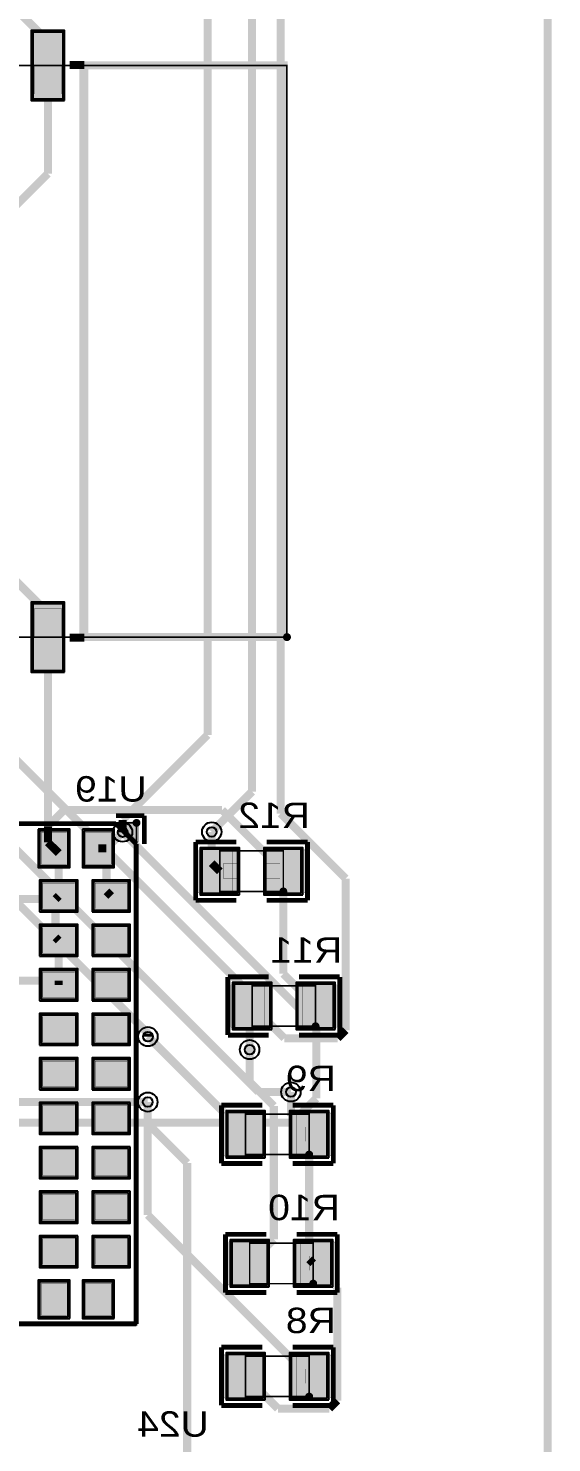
# Model space of a CAD drawing. Header units: millimetres. Extents: x -58 to -13, y -93 to 14.
# Drawn here: x -29.31 to -12.83, y -70.04 to -25.5 of the extents above; entities that cross this region are included whole.
import ezdxf
from ezdxf.enums import TextEntityAlignment as Align

# ---------------------------------------------------------------- set-up
doc = ezdxf.new("R2010")
doc.units = ezdxf.units.MM
doc.header["$MEASUREMENT"] = 0
for name, color, linetype, true_color in [('Board-Outline-Layer', 7, 'Continuous', 0xff00ff), ('Bottom-Layer', 7, 'Continuous', 0x0000ff), ('Component-Marking-Layer', 7, 'Continuous', 0x66ffcc), ('Component-Shape-Layer', 7, 'Continuous', 0x00cccc), ('Document-Layer', 7, 'Continuous', 0xffffff), ('Hole-Layer', 7, 'Continuous', 0x222222), ('Multi-Layer', 7, 'Continuous', 0xc0c0c0), ('Pin-Soldering-Layer', 7, 'Continuous', 0xcc9999), ('Top-Layer', 7, 'Continuous', 0xff0000), ('Top-Paste-Mask-Layer', 7, 'Continuous', 0x808080), ('Top-Silkscreen-Layer', 7, 'Continuous', 0xffcc00), ('Top-Solder-Mask-Layer', 7, 'Continuous', 0x800080)]:
    doc.layers.add(name, color=color, linetype=linetype, true_color=true_color)
doc.styles.get("Standard").update_dxf_attribs({"font": 'arial.ttf'})

msp = doc.modelspace()

# ---------------------------------------------------------------- hatches: boundary and pattern name
at = {"layer": 'Component-Marking-Layer'}
for points in [[(-21.222, -44.671, 1), (-21.102, -44.671, 1)], [(-21.222, -44.671, 1), (-21.102, -44.671, 1)], [(-25.958, -50.52, 1), (-25.838, -50.52, 1)], [(-25.958, -50.52, 1), (-25.838, -50.52, 1)], [(-21.336, -52.679, 1), (-21.216, -52.679, 1)], [(-21.336, -52.679, 1), (-21.216, -52.679, 1)], [(-20.32, -56.923, 1), (-20.2, -56.923, 1)], [(-20.32, -56.923, 1), (-20.2, -56.923, 1)], [(-20.523, -60.963, 1), (-20.403, -60.963, 1)], [(-20.523, -60.963, 1), (-20.403, -60.963, 1)], [(-20.396, -65.027, 1), (-20.276, -65.027, 1)], [(-20.396, -65.027, 1), (-20.276, -65.027, 1)], [(-20.523, -68.583, 1), (-20.403, -68.583, 1)], [(-20.523, -68.583, 1), (-20.403, -68.583, 1)]]:
    msp.add_hatch(color=256, dxfattribs=at).paths.add_polyline_path(points)
at = {"layer": 'Document-Layer'}
msp.add_hatch(color=256, dxfattribs=at).paths.add_polyline_path([(-25.845, -51.118), (-26.48, -50.483), (-25.845, -50.483)])
msp.add_hatch(color=256, dxfattribs=at).paths.add_polyline_path([(-25.845, -51.118), (-26.48, -50.483), (-25.845, -50.483)])
at = {"layer": 'Pin-Soldering-Layer'}
for points in [[(-29.112, -27.571), (-28.262, -27.571), (-28.262, -26.671), (-29.112, -26.671)], [(-29.112, -27.571), (-28.262, -27.571), (-28.262, -26.671), (-29.112, -26.671)], [(-28.262, -43.771), (-29.112, -43.771), (-29.112, -44.671), (-28.262, -44.671)], [(-28.262, -43.771), (-29.112, -43.771), (-29.112, -44.671), (-28.262, -44.671)], [(-28.898, -51.82), (-28.098, -51.82), (-28.098, -50.82), (-28.898, -50.82)], [(-28.898, -51.82), (-28.098, -51.82), (-28.098, -50.82), (-28.898, -50.82)], [(-27.498, -51.82), (-26.698, -51.82), (-26.698, -50.82), (-27.498, -50.82)], [(-27.498, -51.82), (-26.698, -51.82), (-26.698, -50.82), (-27.498, -50.82)], [(-23.276, -52.678), (-23.276, -51.403), (-22.876, -51.403), (-22.876, -52.678)], [(-23.276, -52.678), (-23.276, -51.403), (-22.876, -51.403), (-22.876, -52.678)], [(-21.276, -52.678), (-21.276, -51.403), (-21.676, -51.403), (-21.676, -52.678)], [(-21.276, -52.678), (-21.276, -51.403), (-21.676, -51.403), (-21.676, -52.678)], [(-28.848, -52.42), (-28.848, -53.22), (-27.848, -53.22), (-27.848, -52.42)], [(-28.848, -52.42), (-28.848, -53.22), (-27.848, -53.22), (-27.848, -52.42)], [(-27.198, -52.42), (-27.198, -53.22), (-26.198, -53.22), (-26.198, -52.42)], [(-27.198, -52.42), (-27.198, -53.22), (-26.198, -53.22), (-26.198, -52.42)], [(-28.848, -53.82), (-28.848, -54.62), (-27.848, -54.62), (-27.848, -53.82)], [(-28.848, -53.82), (-28.848, -54.62), (-27.848, -54.62), (-27.848, -53.82)], [(-27.198, -53.82), (-27.198, -54.62), (-26.198, -54.62), (-26.198, -53.82)], [(-27.198, -53.82), (-27.198, -54.62), (-26.198, -54.62), (-26.198, -53.82)], [(-28.848, -55.22), (-28.848, -56.02), (-27.848, -56.02), (-27.848, -55.22)], [(-28.848, -55.22), (-28.848, -56.02), (-27.848, -56.02), (-27.848, -55.22)], [(-27.198, -55.22), (-27.198, -56.02), (-26.198, -56.02), (-26.198, -55.22)], [(-27.198, -55.22), (-27.198, -56.02), (-26.198, -56.02), (-26.198, -55.22)], [(-22.26, -56.923), (-22.26, -55.648), (-21.86, -55.648), (-21.86, -56.923)], [(-22.26, -56.923), (-22.26, -55.648), (-21.86, -55.648), (-21.86, -56.923)], [(-20.26, -56.923), (-20.26, -55.648), (-20.66, -55.648), (-20.66, -56.923)], [(-20.26, -56.923), (-20.26, -55.648), (-20.66, -55.648), (-20.66, -56.923)], [(-28.848, -56.62), (-28.848, -57.42), (-27.848, -57.42), (-27.848, -56.62)], [(-28.848, -56.62), (-28.848, -57.42), (-27.848, -57.42), (-27.848, -56.62)], [(-27.198, -56.62), (-27.198, -57.42), (-26.198, -57.42), (-26.198, -56.62)], [(-27.198, -56.62), (-27.198, -57.42), (-26.198, -57.42), (-26.198, -56.62)], [(-28.848, -58.02), (-28.848, -58.82), (-27.848, -58.82), (-27.848, -58.02)], [(-28.848, -58.02), (-28.848, -58.82), (-27.848, -58.82), (-27.848, -58.02)], [(-27.198, -58.02), (-27.198, -58.82), (-26.198, -58.82), (-26.198, -58.02)], [(-27.198, -58.02), (-27.198, -58.82), (-26.198, -58.82), (-26.198, -58.02)], [(-27.848, -60.22), (-27.848, -59.42), (-28.848, -59.42), (-28.848, -60.22)], [(-27.848, -60.22), (-27.848, -59.42), (-28.848, -59.42), (-28.848, -60.22)], [(-26.198, -60.22), (-26.198, -59.42), (-27.198, -59.42), (-27.198, -60.22)], [(-26.198, -60.22), (-26.198, -59.42), (-27.198, -59.42), (-27.198, -60.22)], [(-22.463, -60.963), (-22.463, -59.688), (-22.063, -59.688), (-22.063, -60.963)], [(-22.463, -60.963), (-22.463, -59.688), (-22.063, -59.688), (-22.063, -60.963)], [(-20.463, -60.963), (-20.463, -59.688), (-20.863, -59.688), (-20.863, -60.963)], [(-20.463, -60.963), (-20.463, -59.688), (-20.863, -59.688), (-20.863, -60.963)], [(-27.848, -61.62), (-27.848, -60.82), (-28.848, -60.82), (-28.848, -61.62)], [(-27.848, -61.62), (-27.848, -60.82), (-28.848, -60.82), (-28.848, -61.62)], [(-26.198, -61.62), (-26.198, -60.82), (-27.198, -60.82), (-27.198, -61.62)], [(-26.198, -61.62), (-26.198, -60.82), (-27.198, -60.82), (-27.198, -61.62)], [(-27.848, -63.02), (-27.848, -62.22), (-28.848, -62.22), (-28.848, -63.02)], [(-27.848, -63.02), (-27.848, -62.22), (-28.848, -62.22), (-28.848, -63.02)], [(-26.198, -63.02), (-26.198, -62.22), (-27.198, -62.22), (-27.198, -63.02)], [(-26.198, -63.02), (-26.198, -62.22), (-27.198, -62.22), (-27.198, -63.02)], [(-27.848, -64.42), (-27.848, -63.62), (-28.848, -63.62), (-28.848, -64.42)], [(-27.848, -64.42), (-27.848, -63.62), (-28.848, -63.62), (-28.848, -64.42)], [(-26.198, -64.42), (-26.198, -63.62), (-27.198, -63.62), (-27.198, -64.42)], [(-26.198, -64.42), (-26.198, -63.62), (-27.198, -63.62), (-27.198, -64.42)], [(-22.336, -65.027), (-22.336, -63.752), (-21.936, -63.752), (-21.936, -65.027)], [(-22.336, -65.027), (-22.336, -63.752), (-21.936, -63.752), (-21.936, -65.027)], [(-20.336, -65.027), (-20.336, -63.752), (-20.736, -63.752), (-20.736, -65.027)], [(-20.336, -65.027), (-20.336, -63.752), (-20.736, -63.752), (-20.736, -65.027)], [(-28.098, -65.02), (-28.898, -65.02), (-28.898, -66.02), (-28.098, -66.02)], [(-28.098, -65.02), (-28.898, -65.02), (-28.898, -66.02), (-28.098, -66.02)], [(-26.698, -65.02), (-27.498, -65.02), (-27.498, -66.02), (-26.698, -66.02)], [(-26.698, -65.02), (-27.498, -65.02), (-27.498, -66.02), (-26.698, -66.02)], [(-22.463, -68.583), (-22.463, -67.308), (-22.063, -67.308), (-22.063, -68.583)], [(-22.463, -68.583), (-22.463, -67.308), (-22.063, -67.308), (-22.063, -68.583)], [(-20.463, -68.583), (-20.463, -67.308), (-20.863, -67.308), (-20.863, -68.583)], [(-20.463, -68.583), (-20.463, -67.308), (-20.863, -67.308), (-20.863, -68.583)]]:
    msp.add_hatch(color=256, dxfattribs=at).paths.add_polyline_path(points)
at = {"layer": 'Top-Layer'}
for points in [[(-28.212, -27.721), (-28.212, -25.621), (-29.162, -25.621), (-29.162, -27.721)], [(-28.212, -45.721), (-28.212, -43.621), (-29.162, -43.621), (-29.162, -45.721)], [(-28.948, -50.77), (-28.948, -51.87), (-28.048, -51.87), (-28.048, -50.77)], [(-27.548, -50.77), (-27.548, -51.87), (-26.648, -51.87), (-26.648, -50.77)], [(-22.71, -52.729), (-22.71, -51.352), (-23.842, -51.352), (-23.842, -52.729)], [(-20.71, -52.729), (-20.71, -51.352), (-21.842, -51.352), (-21.842, -52.729)], [(-28.898, -53.27), (-27.798, -53.27), (-27.798, -52.37), (-28.898, -52.37)], [(-27.248, -53.27), (-26.148, -53.27), (-26.148, -52.37), (-27.248, -52.37)], [(-28.898, -54.67), (-27.798, -54.67), (-27.798, -53.77), (-28.898, -53.77)], [(-27.248, -54.67), (-26.148, -54.67), (-26.148, -53.77), (-27.248, -53.77)], [(-28.898, -56.07), (-27.798, -56.07), (-27.798, -55.17), (-28.898, -55.17)], [(-27.248, -56.07), (-26.148, -56.07), (-26.148, -55.17), (-27.248, -55.17)], [(-21.694, -56.974), (-21.694, -55.597), (-22.826, -55.597), (-22.826, -56.974)], [(-19.694, -56.974), (-19.694, -55.597), (-20.826, -55.597), (-20.826, -56.974)], [(-28.898, -57.47), (-27.798, -57.47), (-27.798, -56.57), (-28.898, -56.57)], [(-27.248, -57.47), (-26.148, -57.47), (-26.148, -56.57), (-27.248, -56.57)], [(-28.898, -58.87), (-27.798, -58.87), (-27.798, -57.97), (-28.898, -57.97)], [(-27.248, -58.87), (-26.148, -58.87), (-26.148, -57.97), (-27.248, -57.97)], [(-27.798, -59.37), (-28.898, -59.37), (-28.898, -60.27), (-27.798, -60.27)], [(-26.148, -59.37), (-27.248, -59.37), (-27.248, -60.27), (-26.148, -60.27)], [(-21.897, -61.014), (-21.897, -59.637), (-23.029, -59.637), (-23.029, -61.014)], [(-19.897, -61.014), (-19.897, -59.637), (-21.029, -59.637), (-21.029, -61.014)], [(-27.798, -60.77), (-28.898, -60.77), (-28.898, -61.67), (-27.798, -61.67)], [(-26.148, -60.77), (-27.248, -60.77), (-27.248, -61.67), (-26.148, -61.67)], [(-27.798, -62.17), (-28.898, -62.17), (-28.898, -63.07), (-27.798, -63.07)], [(-26.148, -62.17), (-27.248, -62.17), (-27.248, -63.07), (-26.148, -63.07)], [(-27.798, -63.57), (-28.898, -63.57), (-28.898, -64.47), (-27.798, -64.47)], [(-26.148, -63.57), (-27.248, -63.57), (-27.248, -64.47), (-26.148, -64.47)], [(-21.77, -65.078), (-21.77, -63.701), (-22.902, -63.701), (-22.902, -65.078)], [(-19.77, -65.078), (-19.77, -63.701), (-20.902, -63.701), (-20.902, -65.078)], [(-28.048, -66.07), (-28.048, -64.97), (-28.948, -64.97), (-28.948, -66.07)], [(-26.648, -66.07), (-26.648, -64.97), (-27.548, -64.97), (-27.548, -66.07)], [(-21.897, -68.634), (-21.897, -67.257), (-23.029, -67.257), (-23.029, -68.634)], [(-19.897, -68.634), (-19.897, -67.257), (-21.029, -67.257), (-21.029, -68.634)]]:
    msp.add_hatch(color=256, dxfattribs=at).paths.add_polyline_path(points)
at = {"layer": 'Top-Paste-Mask-Layer'}
for points in [[(-28.212, -27.721), (-28.212, -25.621), (-29.162, -25.621), (-29.162, -27.721)], [(-28.212, -45.721), (-28.212, -43.621), (-29.162, -43.621), (-29.162, -45.721)], [(-28.948, -50.77), (-28.948, -51.87), (-28.048, -51.87), (-28.048, -50.77)], [(-27.548, -50.77), (-27.548, -51.87), (-26.648, -51.87), (-26.648, -50.77)], [(-22.726, -52.681), (-22.726, -52.261), (-23.171, -52.261), (-23.171, -51.811), (-22.731, -51.811), (-22.726, -51.401), (-22.776, -51.351), (-23.926, -51.351), (-23.976, -51.401), (-23.976, -52.681), (-23.926, -52.731), (-22.776, -52.731)], [(-22.726, -52.681), (-22.726, -52.261), (-23.171, -52.261), (-23.171, -51.811), (-22.731, -51.811), (-22.726, -51.401), (-22.776, -51.351), (-23.926, -51.351), (-23.976, -51.401), (-23.976, -52.681), (-23.926, -52.731), (-22.776, -52.731)], [(-20.576, -52.681), (-20.576, -51.401), (-20.626, -51.351), (-21.776, -51.351), (-21.826, -51.401), (-21.831, -51.811), (-21.381, -51.811), (-21.381, -52.261), (-21.821, -52.261), (-21.826, -52.681), (-21.776, -52.731), (-20.626, -52.731)], [(-20.576, -52.681), (-20.576, -51.401), (-20.626, -51.351), (-21.776, -51.351), (-21.826, -51.401), (-21.831, -51.811), (-21.381, -51.811), (-21.381, -52.261), (-21.821, -52.261), (-21.826, -52.681), (-21.776, -52.731), (-20.626, -52.731)], [(-28.898, -53.27), (-27.798, -53.27), (-27.798, -52.37), (-28.898, -52.37)], [(-27.248, -53.27), (-26.148, -53.27), (-26.148, -52.37), (-27.248, -52.37)], [(-28.898, -54.67), (-27.798, -54.67), (-27.798, -53.77), (-28.898, -53.77)], [(-27.248, -54.67), (-26.148, -54.67), (-26.148, -53.77), (-27.248, -53.77)], [(-28.898, -56.07), (-27.798, -56.07), (-27.798, -55.17), (-28.898, -55.17)], [(-27.248, -56.07), (-26.148, -56.07), (-26.148, -55.17), (-27.248, -55.17)], [(-21.71, -56.925), (-21.71, -56.505), (-22.155, -56.505), (-22.155, -56.055), (-21.715, -56.055), (-21.71, -55.645), (-21.76, -55.595), (-22.91, -55.595), (-22.96, -55.645), (-22.96, -56.925), (-22.91, -56.975), (-21.76, -56.975)], [(-21.71, -56.925), (-21.71, -56.505), (-22.155, -56.505), (-22.155, -56.055), (-21.715, -56.055), (-21.71, -55.645), (-21.76, -55.595), (-22.91, -55.595), (-22.96, -55.645), (-22.96, -56.925), (-22.91, -56.975), (-21.76, -56.975)], [(-19.56, -56.925), (-19.56, -55.645), (-19.61, -55.595), (-20.76, -55.595), (-20.81, -55.645), (-20.815, -56.055), (-20.365, -56.055), (-20.365, -56.505), (-20.805, -56.505), (-20.81, -56.925), (-20.76, -56.975), (-19.61, -56.975)], [(-19.56, -56.925), (-19.56, -55.645), (-19.61, -55.595), (-20.76, -55.595), (-20.81, -55.645), (-20.815, -56.055), (-20.365, -56.055), (-20.365, -56.505), (-20.805, -56.505), (-20.81, -56.925), (-20.76, -56.975), (-19.61, -56.975)], [(-28.898, -57.47), (-27.798, -57.47), (-27.798, -56.57), (-28.898, -56.57)], [(-27.248, -57.47), (-26.148, -57.47), (-26.148, -56.57), (-27.248, -56.57)], [(-28.898, -58.87), (-27.798, -58.87), (-27.798, -57.97), (-28.898, -57.97)], [(-27.248, -58.87), (-26.148, -58.87), (-26.148, -57.97), (-27.248, -57.97)], [(-27.798, -59.37), (-28.898, -59.37), (-28.898, -60.27), (-27.798, -60.27)], [(-26.148, -59.37), (-27.248, -59.37), (-27.248, -60.27), (-26.148, -60.27)], [(-21.913, -60.965), (-21.913, -60.545), (-22.358, -60.545), (-22.358, -60.095), (-21.918, -60.095), (-21.913, -59.685), (-21.963, -59.635), (-23.113, -59.635), (-23.163, -59.685), (-23.163, -60.965), (-23.113, -61.015), (-21.963, -61.015)], [(-21.913, -60.965), (-21.913, -60.545), (-22.358, -60.545), (-22.358, -60.095), (-21.918, -60.095), (-21.913, -59.685), (-21.963, -59.635), (-23.113, -59.635), (-23.163, -59.685), (-23.163, -60.965), (-23.113, -61.015), (-21.963, -61.015)], [(-19.763, -60.965), (-19.763, -59.685), (-19.813, -59.635), (-20.963, -59.635), (-21.013, -59.685), (-21.018, -60.095), (-20.568, -60.095), (-20.568, -60.545), (-21.008, -60.545), (-21.013, -60.965), (-20.963, -61.015), (-19.813, -61.015)], [(-19.763, -60.965), (-19.763, -59.685), (-19.813, -59.635), (-20.963, -59.635), (-21.013, -59.685), (-21.018, -60.095), (-20.568, -60.095), (-20.568, -60.545), (-21.008, -60.545), (-21.013, -60.965), (-20.963, -61.015), (-19.813, -61.015)], [(-27.798, -60.77), (-28.898, -60.77), (-28.898, -61.67), (-27.798, -61.67)], [(-26.148, -60.77), (-27.248, -60.77), (-27.248, -61.67), (-26.148, -61.67)], [(-27.798, -62.17), (-28.898, -62.17), (-28.898, -63.07), (-27.798, -63.07)], [(-26.148, -62.17), (-27.248, -62.17), (-27.248, -63.07), (-26.148, -63.07)], [(-27.798, -63.57), (-28.898, -63.57), (-28.898, -64.47), (-27.798, -64.47)], [(-26.148, -63.57), (-27.248, -63.57), (-27.248, -64.47), (-26.148, -64.47)], [(-21.786, -65.029), (-21.786, -64.609), (-22.231, -64.609), (-22.231, -64.159), (-21.791, -64.159), (-21.786, -63.749), (-21.836, -63.699), (-22.986, -63.699), (-23.036, -63.749), (-23.036, -65.029), (-22.986, -65.079), (-21.836, -65.079)], [(-21.786, -65.029), (-21.786, -64.609), (-22.231, -64.609), (-22.231, -64.159), (-21.791, -64.159), (-21.786, -63.749), (-21.836, -63.699), (-22.986, -63.699), (-23.036, -63.749), (-23.036, -65.029), (-22.986, -65.079), (-21.836, -65.079)], [(-19.636, -65.029), (-19.636, -63.749), (-19.686, -63.699), (-20.836, -63.699), (-20.886, -63.749), (-20.891, -64.159), (-20.441, -64.159), (-20.441, -64.609), (-20.881, -64.609), (-20.886, -65.029), (-20.836, -65.079), (-19.686, -65.079)], [(-19.636, -65.029), (-19.636, -63.749), (-19.686, -63.699), (-20.836, -63.699), (-20.886, -63.749), (-20.891, -64.159), (-20.441, -64.159), (-20.441, -64.609), (-20.881, -64.609), (-20.886, -65.029), (-20.836, -65.079), (-19.686, -65.079)], [(-28.048, -66.07), (-28.048, -64.97), (-28.948, -64.97), (-28.948, -66.07)], [(-26.648, -66.07), (-26.648, -64.97), (-27.548, -64.97), (-27.548, -66.07)], [(-21.913, -68.585), (-21.913, -68.165), (-22.358, -68.165), (-22.358, -67.715), (-21.918, -67.715), (-21.913, -67.305), (-21.963, -67.255), (-23.113, -67.255), (-23.163, -67.305), (-23.163, -68.585), (-23.113, -68.635), (-21.963, -68.635)], [(-21.913, -68.585), (-21.913, -68.165), (-22.358, -68.165), (-22.358, -67.715), (-21.918, -67.715), (-21.913, -67.305), (-21.963, -67.255), (-23.113, -67.255), (-23.163, -67.305), (-23.163, -68.585), (-23.113, -68.635), (-21.963, -68.635)], [(-19.763, -68.585), (-19.763, -67.305), (-19.813, -67.255), (-20.963, -67.255), (-21.013, -67.305), (-21.018, -67.715), (-20.568, -67.715), (-20.568, -68.165), (-21.008, -68.165), (-21.013, -68.585), (-20.963, -68.635), (-19.813, -68.635)], [(-19.763, -68.585), (-19.763, -67.305), (-19.813, -67.255), (-20.963, -67.255), (-21.013, -67.305), (-21.018, -67.715), (-20.568, -67.715), (-20.568, -68.165), (-21.008, -68.165), (-21.013, -68.585), (-20.963, -68.635), (-19.813, -68.635)]]:
    msp.add_hatch(color=256, dxfattribs=at).paths.add_polyline_path(points)
at = {"layer": 'Top-Solder-Mask-Layer'}
for points in [[(-28.162, -27.772), (-28.162, -25.57), (-29.213, -25.57), (-29.213, -27.772)], [(-28.162, -45.772), (-28.162, -43.57), (-29.213, -43.57), (-29.213, -45.772)], [(-28.999, -50.719), (-28.999, -51.921), (-27.997, -51.921), (-27.997, -50.719)], [(-27.599, -50.719), (-27.599, -51.921), (-26.597, -51.921), (-26.597, -50.719)], [(-22.659, -52.78), (-22.659, -51.302), (-23.893, -51.302), (-23.893, -52.78)], [(-20.659, -52.78), (-20.659, -51.302), (-21.893, -51.302), (-21.893, -52.78)], [(-28.949, -53.321), (-27.747, -53.321), (-27.747, -52.319), (-28.949, -52.319)], [(-27.299, -53.321), (-26.097, -53.321), (-26.097, -52.319), (-27.299, -52.319)], [(-28.949, -54.721), (-27.747, -54.721), (-27.747, -53.719), (-28.949, -53.719)], [(-27.299, -54.721), (-26.097, -54.721), (-26.097, -53.719), (-27.299, -53.719)], [(-28.949, -56.121), (-27.747, -56.121), (-27.747, -55.119), (-28.949, -55.119)], [(-27.299, -56.121), (-26.097, -56.121), (-26.097, -55.119), (-27.299, -55.119)], [(-21.643, -57.025), (-21.643, -55.546), (-22.877, -55.546), (-22.877, -57.025)], [(-19.643, -57.025), (-19.643, -55.546), (-20.877, -55.546), (-20.877, -57.025)], [(-28.949, -57.521), (-27.747, -57.521), (-27.747, -56.519), (-28.949, -56.519)], [(-27.299, -57.521), (-26.097, -57.521), (-26.097, -56.519), (-27.299, -56.519)], [(-28.949, -58.921), (-27.747, -58.921), (-27.747, -57.919), (-28.949, -57.919)], [(-27.299, -58.921), (-26.097, -58.921), (-26.097, -57.919), (-27.299, -57.919)], [(-27.747, -59.319), (-28.949, -59.319), (-28.949, -60.321), (-27.747, -60.321)], [(-26.097, -59.319), (-27.299, -59.319), (-27.299, -60.321), (-26.097, -60.321)], [(-21.846, -61.064), (-21.846, -59.586), (-23.08, -59.586), (-23.08, -61.064)], [(-19.846, -61.064), (-19.846, -59.586), (-21.08, -59.586), (-21.08, -61.064)], [(-27.747, -60.719), (-28.949, -60.719), (-28.949, -61.721), (-27.747, -61.721)], [(-26.097, -60.719), (-27.299, -60.719), (-27.299, -61.721), (-26.097, -61.721)], [(-27.747, -62.119), (-28.949, -62.119), (-28.949, -63.121), (-27.747, -63.121)], [(-26.097, -62.119), (-27.299, -62.119), (-27.299, -63.121), (-26.097, -63.121)], [(-27.747, -63.519), (-28.949, -63.519), (-28.949, -64.521), (-27.747, -64.521)], [(-26.097, -63.519), (-27.299, -63.519), (-27.299, -64.521), (-26.097, -64.521)], [(-21.719, -65.128), (-21.719, -63.65), (-22.953, -63.65), (-22.953, -65.128)], [(-19.719, -65.128), (-19.719, -63.65), (-20.953, -63.65), (-20.953, -65.128)], [(-27.997, -66.121), (-27.997, -64.919), (-28.999, -64.919), (-28.999, -66.121)], [(-26.597, -66.121), (-26.597, -64.919), (-27.599, -64.919), (-27.599, -66.121)], [(-21.846, -68.684), (-21.846, -67.206), (-23.08, -67.206), (-23.08, -68.684)], [(-19.846, -68.684), (-19.846, -67.206), (-21.08, -67.206), (-21.08, -68.684)]]:
    msp.add_hatch(color=256, dxfattribs=at).paths.add_polyline_path(points)

# ---------------------------------------------------------------- linework, layer by layer
at = {"layer": 'Board-Outline-Layer', "const_width": 0.254}
msp.add_lwpolyline([(-12.954, -92.837), (-12.954, 14.224), (-57.912, 14.224), (-57.912, -92.837)], close=True, dxfattribs=at)
at = {"layer": 'Bottom-Layer', "const_width": 0.254}
for points in [[(-22.26, 7.617), (-22.26, -49.533)], [(-23.662, -16.764), (-23.662, -47.752)], [(-42.149, -36.069), (-22.337, -55.881)], [(-43.827, -38.863), (-25.539, -57.151)], [(-23.662, -47.752), (-26.336, -50.426)], [(-22.26, -49.533), (-23.53, -50.803)], [(-30.689, -50.356), (-22.053, -58.992)], [(-26.336, -50.426), (-26.336, -50.812)], [(-26.336, -50.812), (-20.24, -56.908)], [(-22.337, -55.881), (-22.337, -57.659)], [(-20.24, -56.908), (-20.24, -59.194)], [(-25.539, -57.151), (-25.539, -57.249)], [(-25.543, -59.309), (-31.131, -59.309)], [(-22.053, -58.992), (-21.037, -58.992)], [(-20.24, -59.194), (-21.002, -59.956)], [(-25.574, -59.956), (-46.148, -59.956)], [(-25.574, -59.956), (-24.304, -61.226)], [(-21.002, -59.956), (-25.574, -59.956)], [(-24.304, -61.226), (-24.304, -81.581)]]:
    msp.add_lwpolyline(points, dxfattribs=at)
at = {"layer": 'Component-Marking-Layer', "const_width": 0.129}
for points in [[(-21.102, -44.671, -1), (-21.222, -44.671), (-21.222, -44.671, -1), (-21.102, -44.671)], [(-21.102, -44.671, -1), (-21.222, -44.671), (-21.222, -44.671, -1), (-21.102, -44.671)], [(-25.838, -50.52, -1), (-25.958, -50.52), (-25.958, -50.52, -1), (-25.838, -50.52)], [(-25.838, -50.52, -1), (-25.958, -50.52), (-25.958, -50.52, -1), (-25.838, -50.52)], [(-21.216, -52.679, -1), (-21.336, -52.679), (-21.336, -52.679, -1), (-21.216, -52.679)], [(-21.216, -52.679, -1), (-21.336, -52.679), (-21.336, -52.679, -1), (-21.216, -52.679)], [(-20.2, -56.923, -1), (-20.32, -56.923), (-20.32, -56.923, -1), (-20.2, -56.923)], [(-20.2, -56.923, -1), (-20.32, -56.923), (-20.32, -56.923, -1), (-20.2, -56.923)], [(-20.403, -60.963, -1), (-20.523, -60.963), (-20.523, -60.963, -1), (-20.403, -60.963)], [(-20.403, -60.963, -1), (-20.523, -60.963), (-20.523, -60.963, -1), (-20.403, -60.963)], [(-20.276, -65.027, -1), (-20.396, -65.027), (-20.396, -65.027, -1), (-20.276, -65.027)], [(-20.276, -65.027, -1), (-20.396, -65.027), (-20.396, -65.027, -1), (-20.276, -65.027)], [(-20.403, -68.583, -1), (-20.523, -68.583), (-20.523, -68.583, -1), (-20.403, -68.583)], [(-20.403, -68.583, -1), (-20.523, -68.583), (-20.523, -68.583, -1), (-20.403, -68.583)]]:
    msp.add_lwpolyline(points, format="xyb", dxfattribs=at)
at = {"layer": 'Component-Shape-Layer', "const_width": 0.0508}
for points in [[(-21.162, -44.671), (-21.162, -26.671), (-46.662, -26.671), (-46.662, -44.671)], [(-21.162, -44.671), (-21.162, -26.671), (-46.662, -26.671), (-46.662, -44.671)], [(-25.898, -66.32), (-25.898, -50.52), (-43.698, -50.52), (-43.698, -66.32)], [(-25.898, -66.32), (-25.898, -50.52), (-43.698, -50.52), (-43.698, -66.32)], [(-21.276, -52.678), (-21.276, -51.403), (-23.276, -51.403), (-23.276, -52.678)], [(-21.276, -52.678), (-21.276, -51.403), (-23.276, -51.403), (-23.276, -52.678)], [(-20.26, -56.923), (-20.26, -55.648), (-22.26, -55.648), (-22.26, -56.923)], [(-20.26, -56.923), (-20.26, -55.648), (-22.26, -55.648), (-22.26, -56.923)], [(-20.463, -60.963), (-20.463, -59.688), (-22.463, -59.688), (-22.463, -60.963)], [(-20.463, -60.963), (-20.463, -59.688), (-22.463, -59.688), (-22.463, -60.963)], [(-20.336, -65.027), (-20.336, -63.752), (-22.336, -63.752), (-22.336, -65.027)], [(-20.336, -65.027), (-20.336, -63.752), (-22.336, -63.752), (-22.336, -65.027)], [(-20.463, -68.583), (-20.463, -67.308), (-22.463, -67.308), (-22.463, -68.583)], [(-20.463, -68.583), (-20.463, -67.308), (-22.463, -67.308), (-22.463, -68.583)]]:
    msp.add_lwpolyline(points, close=True, dxfattribs=at)
at = {"layer": 'Document-Layer', "const_width": 0.3}
msp.add_lwpolyline([(-28.663, -45.069, -1), (-28.963, -45.069), (-28.963, -45.069, -1), (-28.663, -45.069)], format="xyb", dxfattribs=at)
msp.add_lwpolyline([(-28.663, -45.069, -1), (-28.963, -45.069), (-28.963, -45.069, -1), (-28.663, -45.069)], format="xyb", dxfattribs=at)
at = {"layer": 'Document-Layer', "const_width": 0.00508}
msp.add_lwpolyline([(-25.845, -51.118), (-26.48, -50.483), (-25.845, -50.483)], close=True, dxfattribs=at)
msp.add_lwpolyline([(-25.845, -51.118), (-26.48, -50.483), (-25.845, -50.483)], close=True, dxfattribs=at)
at = {"layer": 'Hole-Layer'}
for points in [[(-26.184, -50.812, -1), (-26.489, -50.812, -1)], [(-23.378, -50.803, -1), (-23.683, -50.803, -1)], [(-25.387, -57.249, -1), (-25.692, -57.249, -1)], [(-22.185, -57.659, -1), (-22.49, -57.659, -1)], [(-25.391, -59.309, -1), (-25.696, -59.309, -1)], [(-20.885, -58.992, -1), (-21.19, -58.992, -1)]]:
    msp.add_lwpolyline(points, format="xyb", close=True, dxfattribs=at)
at = {"layer": 'Multi-Layer'}
for points in [[(-26.031, -50.812, -1), (-26.641, -50.812), (-26.641, -50.812, -1), (-26.031, -50.812)], [(-23.225, -50.803, -1), (-23.835, -50.803), (-23.835, -50.803, -1), (-23.225, -50.803)], [(-25.234, -57.249, -1), (-25.844, -57.249), (-25.844, -57.249, -1), (-25.234, -57.249)], [(-22.032, -57.659, -1), (-22.642, -57.659), (-22.642, -57.659, -1), (-22.032, -57.659)], [(-20.732, -58.992, -1), (-21.342, -58.992), (-21.342, -58.992, -1), (-20.732, -58.992)], [(-25.238, -59.309, -1), (-25.848, -59.309), (-25.848, -59.309, -1), (-25.238, -59.309)]]:
    msp.add_lwpolyline(points, format="xyb", dxfattribs=at)
at = {"layer": 'Pin-Soldering-Layer', "const_width": 0.00508}
for points in [[(-29.112, -27.571), (-28.262, -27.571), (-28.262, -26.671), (-29.112, -26.671)], [(-29.112, -27.571), (-28.262, -27.571), (-28.262, -26.671), (-29.112, -26.671)], [(-28.262, -43.771), (-29.112, -43.771), (-29.112, -44.671), (-28.262, -44.671)], [(-28.262, -43.771), (-29.112, -43.771), (-29.112, -44.671), (-28.262, -44.671)], [(-28.898, -51.82), (-28.098, -51.82), (-28.098, -50.82), (-28.898, -50.82)], [(-28.898, -51.82), (-28.098, -51.82), (-28.098, -50.82), (-28.898, -50.82)], [(-27.498, -51.82), (-26.698, -51.82), (-26.698, -50.82), (-27.498, -50.82)], [(-27.498, -51.82), (-26.698, -51.82), (-26.698, -50.82), (-27.498, -50.82)], [(-23.276, -52.678), (-23.276, -51.403), (-22.876, -51.403), (-22.876, -52.678)], [(-23.276, -52.678), (-23.276, -51.403), (-22.876, -51.403), (-22.876, -52.678)], [(-21.276, -52.678), (-21.276, -51.403), (-21.676, -51.403), (-21.676, -52.678)], [(-21.276, -52.678), (-21.276, -51.403), (-21.676, -51.403), (-21.676, -52.678)], [(-28.848, -52.42), (-28.848, -53.22), (-27.848, -53.22), (-27.848, -52.42)], [(-28.848, -52.42), (-28.848, -53.22), (-27.848, -53.22), (-27.848, -52.42)], [(-27.198, -52.42), (-27.198, -53.22), (-26.198, -53.22), (-26.198, -52.42)], [(-27.198, -52.42), (-27.198, -53.22), (-26.198, -53.22), (-26.198, -52.42)], [(-28.848, -53.82), (-28.848, -54.62), (-27.848, -54.62), (-27.848, -53.82)], [(-28.848, -53.82), (-28.848, -54.62), (-27.848, -54.62), (-27.848, -53.82)], [(-27.198, -53.82), (-27.198, -54.62), (-26.198, -54.62), (-26.198, -53.82)], [(-27.198, -53.82), (-27.198, -54.62), (-26.198, -54.62), (-26.198, -53.82)], [(-28.848, -55.22), (-28.848, -56.02), (-27.848, -56.02), (-27.848, -55.22)], [(-28.848, -55.22), (-28.848, -56.02), (-27.848, -56.02), (-27.848, -55.22)], [(-27.198, -55.22), (-27.198, -56.02), (-26.198, -56.02), (-26.198, -55.22)], [(-27.198, -55.22), (-27.198, -56.02), (-26.198, -56.02), (-26.198, -55.22)], [(-22.26, -56.923), (-22.26, -55.648), (-21.86, -55.648), (-21.86, -56.923)], [(-22.26, -56.923), (-22.26, -55.648), (-21.86, -55.648), (-21.86, -56.923)], [(-20.26, -56.923), (-20.26, -55.648), (-20.66, -55.648), (-20.66, -56.923)], [(-20.26, -56.923), (-20.26, -55.648), (-20.66, -55.648), (-20.66, -56.923)], [(-28.848, -56.62), (-28.848, -57.42), (-27.848, -57.42), (-27.848, -56.62)], [(-28.848, -56.62), (-28.848, -57.42), (-27.848, -57.42), (-27.848, -56.62)], [(-27.198, -56.62), (-27.198, -57.42), (-26.198, -57.42), (-26.198, -56.62)], [(-27.198, -56.62), (-27.198, -57.42), (-26.198, -57.42), (-26.198, -56.62)], [(-28.848, -58.02), (-28.848, -58.82), (-27.848, -58.82), (-27.848, -58.02)], [(-28.848, -58.02), (-28.848, -58.82), (-27.848, -58.82), (-27.848, -58.02)], [(-27.198, -58.02), (-27.198, -58.82), (-26.198, -58.82), (-26.198, -58.02)], [(-27.198, -58.02), (-27.198, -58.82), (-26.198, -58.82), (-26.198, -58.02)], [(-27.848, -60.22), (-27.848, -59.42), (-28.848, -59.42), (-28.848, -60.22)], [(-27.848, -60.22), (-27.848, -59.42), (-28.848, -59.42), (-28.848, -60.22)], [(-26.198, -60.22), (-26.198, -59.42), (-27.198, -59.42), (-27.198, -60.22)], [(-26.198, -60.22), (-26.198, -59.42), (-27.198, -59.42), (-27.198, -60.22)], [(-22.463, -60.963), (-22.463, -59.688), (-22.063, -59.688), (-22.063, -60.963)], [(-22.463, -60.963), (-22.463, -59.688), (-22.063, -59.688), (-22.063, -60.963)], [(-20.463, -60.963), (-20.463, -59.688), (-20.863, -59.688), (-20.863, -60.963)], [(-20.463, -60.963), (-20.463, -59.688), (-20.863, -59.688), (-20.863, -60.963)], [(-27.848, -61.62), (-27.848, -60.82), (-28.848, -60.82), (-28.848, -61.62)], [(-27.848, -61.62), (-27.848, -60.82), (-28.848, -60.82), (-28.848, -61.62)], [(-26.198, -61.62), (-26.198, -60.82), (-27.198, -60.82), (-27.198, -61.62)], [(-26.198, -61.62), (-26.198, -60.82), (-27.198, -60.82), (-27.198, -61.62)], [(-27.848, -63.02), (-27.848, -62.22), (-28.848, -62.22), (-28.848, -63.02)], [(-27.848, -63.02), (-27.848, -62.22), (-28.848, -62.22), (-28.848, -63.02)], [(-26.198, -63.02), (-26.198, -62.22), (-27.198, -62.22), (-27.198, -63.02)], [(-26.198, -63.02), (-26.198, -62.22), (-27.198, -62.22), (-27.198, -63.02)], [(-27.848, -64.42), (-27.848, -63.62), (-28.848, -63.62), (-28.848, -64.42)], [(-27.848, -64.42), (-27.848, -63.62), (-28.848, -63.62), (-28.848, -64.42)], [(-26.198, -64.42), (-26.198, -63.62), (-27.198, -63.62), (-27.198, -64.42)], [(-26.198, -64.42), (-26.198, -63.62), (-27.198, -63.62), (-27.198, -64.42)], [(-22.336, -65.027), (-22.336, -63.752), (-21.936, -63.752), (-21.936, -65.027)], [(-22.336, -65.027), (-22.336, -63.752), (-21.936, -63.752), (-21.936, -65.027)], [(-20.336, -65.027), (-20.336, -63.752), (-20.736, -63.752), (-20.736, -65.027)], [(-20.336, -65.027), (-20.336, -63.752), (-20.736, -63.752), (-20.736, -65.027)], [(-28.098, -65.02), (-28.898, -65.02), (-28.898, -66.02), (-28.098, -66.02)], [(-28.098, -65.02), (-28.898, -65.02), (-28.898, -66.02), (-28.098, -66.02)], [(-26.698, -65.02), (-27.498, -65.02), (-27.498, -66.02), (-26.698, -66.02)], [(-26.698, -65.02), (-27.498, -65.02), (-27.498, -66.02), (-26.698, -66.02)], [(-22.463, -68.583), (-22.463, -67.308), (-22.063, -67.308), (-22.063, -68.583)], [(-22.463, -68.583), (-22.463, -67.308), (-22.063, -67.308), (-22.063, -68.583)], [(-20.463, -68.583), (-20.463, -67.308), (-20.863, -67.308), (-20.863, -68.583)], [(-20.463, -68.583), (-20.463, -67.308), (-20.863, -67.308), (-20.863, -68.583)]]:
    msp.add_lwpolyline(points, close=True, dxfattribs=at)
at = {"layer": 'Top-Layer', "const_width": 0.254}
for points in [[(-21.362, 8.449), (-21.362, -50.225)], [(-28.687, -25.909), (-31.467, -23.129)], [(-28.687, -26.671), (-28.687, -25.909)], [(-28.687, -30.078), (-28.687, -26.671)], [(-35.73, -37.121), (-28.687, -30.078)], [(-28.687, -43.909), (-29.703, -42.893)], [(-28.687, -44.671), (-28.687, -43.909)], [(-28.687, -50.623), (-28.687, -44.671)], [(-28.687, -50.623), (-28.179, -50.115)], [(-28.179, -50.115), (-23.202, -50.115)], [(-23.202, -50.115), (-21.276, -52.041)], [(-21.362, -50.225), (-19.313, -52.275)], [(-28.687, -51.131), (-28.687, -50.623)], [(-26.336, -50.812), (-26.844, -51.32)], [(-23.53, -50.803), (-23.53, -51.787)], [(-28.498, -51.32), (-28.687, -51.131)], [(-28.348, -51.47), (-28.498, -51.32)], [(-26.844, -51.32), (-27.098, -51.32)], [(-26.844, -51.32), (-26.844, -52.674)], [(-28.348, -52.82), (-28.348, -51.47)], [(-23.53, -51.787), (-23.276, -52.041)], [(-21.276, -52.041), (-21.276, -55.269)], [(-26.844, -52.674), (-26.698, -52.82)], [(-19.313, -52.275), (-19.313, -57.047)], [(-29.898, -52.92), (-28.448, -52.92)], [(-28.448, -52.92), (-28.348, -52.82)], [(-28.448, -52.92), (-28.448, -54.12)], [(-28.448, -54.12), (-28.348, -54.22)], [(-28.348, -54.22), (-28.348, -55.49)], [(-21.276, -55.269), (-20.26, -56.285)], [(-28.348, -55.49), (-30.828, -55.49)], [(-28.348, -55.49), (-28.348, -55.62)], [(-21.244, -57.301), (-22.26, -56.285)], [(-19.313, -57.047), (-19.567, -57.301)], [(-25.539, -57.249), (-22.463, -60.325)], [(-19.567, -57.301), (-21.244, -57.301)], [(-22.337, -57.659), (-22.337, -58.675)], [(-22.337, -58.675), (-21.575, -59.437)], [(-25.543, -62.865), (-25.543, -59.309)], [(-21.037, -58.992), (-21.037, -59.751)], [(-21.575, -59.437), (-21.575, -63.629)], [(-21.037, -59.751), (-20.463, -60.325)], [(-20.463, -60.325), (-20.463, -64.262)], [(-20.463, -67.945), (-25.543, -62.865)], [(-21.575, -63.629), (-22.336, -64.389)], [(-20.463, -64.262), (-20.336, -64.389)], [(-20.336, -64.389), (-19.574, -65.151)], [(-19.574, -65.151), (-19.574, -68.707)], [(-21.447, -68.961), (-22.463, -67.945)], [(-19.574, -68.707), (-19.828, -68.961)], [(-19.828, -68.961), (-21.447, -68.961)]]:
    msp.add_lwpolyline(points, dxfattribs=at)
at = {"layer": 'Top-Layer'}
for points in [[(-28.212, -27.721), (-28.212, -25.621), (-29.162, -25.621), (-29.162, -27.721)], [(-28.212, -45.721), (-28.212, -43.621), (-29.162, -43.621), (-29.162, -45.721)], [(-28.948, -50.77), (-28.948, -51.87), (-28.048, -51.87), (-28.048, -50.77)], [(-27.548, -50.77), (-27.548, -51.87), (-26.648, -51.87), (-26.648, -50.77)], [(-22.71, -52.729), (-22.71, -51.352), (-23.842, -51.352), (-23.842, -52.729)], [(-20.71, -52.729), (-20.71, -51.352), (-21.842, -51.352), (-21.842, -52.729)], [(-28.898, -53.27), (-27.798, -53.27), (-27.798, -52.37), (-28.898, -52.37)], [(-27.248, -53.27), (-26.148, -53.27), (-26.148, -52.37), (-27.248, -52.37)], [(-28.898, -54.67), (-27.798, -54.67), (-27.798, -53.77), (-28.898, -53.77)], [(-27.248, -54.67), (-26.148, -54.67), (-26.148, -53.77), (-27.248, -53.77)], [(-28.898, -56.07), (-27.798, -56.07), (-27.798, -55.17), (-28.898, -55.17)], [(-27.248, -56.07), (-26.148, -56.07), (-26.148, -55.17), (-27.248, -55.17)], [(-21.694, -56.974), (-21.694, -55.597), (-22.826, -55.597), (-22.826, -56.974)], [(-19.694, -56.974), (-19.694, -55.597), (-20.826, -55.597), (-20.826, -56.974)], [(-28.898, -57.47), (-27.798, -57.47), (-27.798, -56.57), (-28.898, -56.57)], [(-27.248, -57.47), (-26.148, -57.47), (-26.148, -56.57), (-27.248, -56.57)], [(-28.898, -58.87), (-27.798, -58.87), (-27.798, -57.97), (-28.898, -57.97)], [(-27.248, -58.87), (-26.148, -58.87), (-26.148, -57.97), (-27.248, -57.97)], [(-27.798, -59.37), (-28.898, -59.37), (-28.898, -60.27), (-27.798, -60.27)], [(-26.148, -59.37), (-27.248, -59.37), (-27.248, -60.27), (-26.148, -60.27)], [(-21.897, -61.014), (-21.897, -59.637), (-23.029, -59.637), (-23.029, -61.014)], [(-19.897, -61.014), (-19.897, -59.637), (-21.029, -59.637), (-21.029, -61.014)], [(-27.798, -60.77), (-28.898, -60.77), (-28.898, -61.67), (-27.798, -61.67)], [(-26.148, -60.77), (-27.248, -60.77), (-27.248, -61.67), (-26.148, -61.67)], [(-27.798, -62.17), (-28.898, -62.17), (-28.898, -63.07), (-27.798, -63.07)], [(-26.148, -62.17), (-27.248, -62.17), (-27.248, -63.07), (-26.148, -63.07)], [(-27.798, -63.57), (-28.898, -63.57), (-28.898, -64.47), (-27.798, -64.47)], [(-26.148, -63.57), (-27.248, -63.57), (-27.248, -64.47), (-26.148, -64.47)], [(-21.77, -65.078), (-21.77, -63.701), (-22.902, -63.701), (-22.902, -65.078)], [(-19.77, -65.078), (-19.77, -63.701), (-20.902, -63.701), (-20.902, -65.078)], [(-28.048, -66.07), (-28.048, -64.97), (-28.948, -64.97), (-28.948, -66.07)], [(-26.648, -66.07), (-26.648, -64.97), (-27.548, -64.97), (-27.548, -66.07)], [(-21.897, -68.634), (-21.897, -67.257), (-23.029, -67.257), (-23.029, -68.634)], [(-19.897, -68.634), (-19.897, -67.257), (-21.029, -67.257), (-21.029, -68.634)]]:
    msp.add_lwpolyline(points, close=True, dxfattribs=at)
at = {"layer": 'Top-Paste-Mask-Layer'}
for points in [[(-28.212, -27.721), (-28.212, -25.621), (-29.162, -25.621), (-29.162, -27.721)], [(-28.212, -45.721), (-28.212, -43.621), (-29.162, -43.621), (-29.162, -45.721)], [(-28.948, -50.77), (-28.948, -51.87), (-28.048, -51.87), (-28.048, -50.77)], [(-27.548, -50.77), (-27.548, -51.87), (-26.648, -51.87), (-26.648, -50.77)], [(-28.898, -53.27), (-27.798, -53.27), (-27.798, -52.37), (-28.898, -52.37)], [(-27.248, -53.27), (-26.148, -53.27), (-26.148, -52.37), (-27.248, -52.37)], [(-28.898, -54.67), (-27.798, -54.67), (-27.798, -53.77), (-28.898, -53.77)], [(-27.248, -54.67), (-26.148, -54.67), (-26.148, -53.77), (-27.248, -53.77)], [(-28.898, -56.07), (-27.798, -56.07), (-27.798, -55.17), (-28.898, -55.17)], [(-27.248, -56.07), (-26.148, -56.07), (-26.148, -55.17), (-27.248, -55.17)], [(-28.898, -57.47), (-27.798, -57.47), (-27.798, -56.57), (-28.898, -56.57)], [(-27.248, -57.47), (-26.148, -57.47), (-26.148, -56.57), (-27.248, -56.57)], [(-28.898, -58.87), (-27.798, -58.87), (-27.798, -57.97), (-28.898, -57.97)], [(-27.248, -58.87), (-26.148, -58.87), (-26.148, -57.97), (-27.248, -57.97)], [(-27.798, -59.37), (-28.898, -59.37), (-28.898, -60.27), (-27.798, -60.27)], [(-26.148, -59.37), (-27.248, -59.37), (-27.248, -60.27), (-26.148, -60.27)], [(-27.798, -60.77), (-28.898, -60.77), (-28.898, -61.67), (-27.798, -61.67)], [(-26.148, -60.77), (-27.248, -60.77), (-27.248, -61.67), (-26.148, -61.67)], [(-27.798, -62.17), (-28.898, -62.17), (-28.898, -63.07), (-27.798, -63.07)], [(-26.148, -62.17), (-27.248, -62.17), (-27.248, -63.07), (-26.148, -63.07)], [(-27.798, -63.57), (-28.898, -63.57), (-28.898, -64.47), (-27.798, -64.47)], [(-26.148, -63.57), (-27.248, -63.57), (-27.248, -64.47), (-26.148, -64.47)], [(-28.048, -66.07), (-28.048, -64.97), (-28.948, -64.97), (-28.948, -66.07)], [(-26.648, -66.07), (-26.648, -64.97), (-27.548, -64.97), (-27.548, -66.07)]]:
    msp.add_lwpolyline(points, close=True, dxfattribs=at)
at = {"layer": 'Top-Paste-Mask-Layer', "const_width": 0.00508}
for points in [[(-22.726, -52.681), (-22.726, -52.261), (-23.171, -52.261), (-23.171, -51.811), (-22.731, -51.811), (-22.726, -51.401), (-22.776, -51.351), (-23.926, -51.351), (-23.976, -51.401), (-23.976, -52.681), (-23.926, -52.731), (-22.776, -52.731)], [(-22.726, -52.681), (-22.726, -52.261), (-23.171, -52.261), (-23.171, -51.811), (-22.731, -51.811), (-22.726, -51.401), (-22.776, -51.351), (-23.926, -51.351), (-23.976, -51.401), (-23.976, -52.681), (-23.926, -52.731), (-22.776, -52.731)], [(-20.576, -52.681), (-20.576, -51.401), (-20.626, -51.351), (-21.776, -51.351), (-21.826, -51.401), (-21.831, -51.811), (-21.381, -51.811), (-21.381, -52.261), (-21.821, -52.261), (-21.826, -52.681), (-21.776, -52.731), (-20.626, -52.731)], [(-20.576, -52.681), (-20.576, -51.401), (-20.626, -51.351), (-21.776, -51.351), (-21.826, -51.401), (-21.831, -51.811), (-21.381, -51.811), (-21.381, -52.261), (-21.821, -52.261), (-21.826, -52.681), (-21.776, -52.731), (-20.626, -52.731)], [(-21.71, -56.925), (-21.71, -56.505), (-22.155, -56.505), (-22.155, -56.055), (-21.715, -56.055), (-21.71, -55.645), (-21.76, -55.595), (-22.91, -55.595), (-22.96, -55.645), (-22.96, -56.925), (-22.91, -56.975), (-21.76, -56.975)], [(-21.71, -56.925), (-21.71, -56.505), (-22.155, -56.505), (-22.155, -56.055), (-21.715, -56.055), (-21.71, -55.645), (-21.76, -55.595), (-22.91, -55.595), (-22.96, -55.645), (-22.96, -56.925), (-22.91, -56.975), (-21.76, -56.975)], [(-19.56, -56.925), (-19.56, -55.645), (-19.61, -55.595), (-20.76, -55.595), (-20.81, -55.645), (-20.815, -56.055), (-20.365, -56.055), (-20.365, -56.505), (-20.805, -56.505), (-20.81, -56.925), (-20.76, -56.975), (-19.61, -56.975)], [(-19.56, -56.925), (-19.56, -55.645), (-19.61, -55.595), (-20.76, -55.595), (-20.81, -55.645), (-20.815, -56.055), (-20.365, -56.055), (-20.365, -56.505), (-20.805, -56.505), (-20.81, -56.925), (-20.76, -56.975), (-19.61, -56.975)], [(-21.913, -60.965), (-21.913, -60.545), (-22.358, -60.545), (-22.358, -60.095), (-21.918, -60.095), (-21.913, -59.685), (-21.963, -59.635), (-23.113, -59.635), (-23.163, -59.685), (-23.163, -60.965), (-23.113, -61.015), (-21.963, -61.015)], [(-21.913, -60.965), (-21.913, -60.545), (-22.358, -60.545), (-22.358, -60.095), (-21.918, -60.095), (-21.913, -59.685), (-21.963, -59.635), (-23.113, -59.635), (-23.163, -59.685), (-23.163, -60.965), (-23.113, -61.015), (-21.963, -61.015)], [(-19.763, -60.965), (-19.763, -59.685), (-19.813, -59.635), (-20.963, -59.635), (-21.013, -59.685), (-21.018, -60.095), (-20.568, -60.095), (-20.568, -60.545), (-21.008, -60.545), (-21.013, -60.965), (-20.963, -61.015), (-19.813, -61.015)], [(-19.763, -60.965), (-19.763, -59.685), (-19.813, -59.635), (-20.963, -59.635), (-21.013, -59.685), (-21.018, -60.095), (-20.568, -60.095), (-20.568, -60.545), (-21.008, -60.545), (-21.013, -60.965), (-20.963, -61.015), (-19.813, -61.015)], [(-21.786, -65.029), (-21.786, -64.609), (-22.231, -64.609), (-22.231, -64.159), (-21.791, -64.159), (-21.786, -63.749), (-21.836, -63.699), (-22.986, -63.699), (-23.036, -63.749), (-23.036, -65.029), (-22.986, -65.079), (-21.836, -65.079)], [(-21.786, -65.029), (-21.786, -64.609), (-22.231, -64.609), (-22.231, -64.159), (-21.791, -64.159), (-21.786, -63.749), (-21.836, -63.699), (-22.986, -63.699), (-23.036, -63.749), (-23.036, -65.029), (-22.986, -65.079), (-21.836, -65.079)], [(-19.636, -65.029), (-19.636, -63.749), (-19.686, -63.699), (-20.836, -63.699), (-20.886, -63.749), (-20.891, -64.159), (-20.441, -64.159), (-20.441, -64.609), (-20.881, -64.609), (-20.886, -65.029), (-20.836, -65.079), (-19.686, -65.079)], [(-19.636, -65.029), (-19.636, -63.749), (-19.686, -63.699), (-20.836, -63.699), (-20.886, -63.749), (-20.891, -64.159), (-20.441, -64.159), (-20.441, -64.609), (-20.881, -64.609), (-20.886, -65.029), (-20.836, -65.079), (-19.686, -65.079)], [(-21.913, -68.585), (-21.913, -68.165), (-22.358, -68.165), (-22.358, -67.715), (-21.918, -67.715), (-21.913, -67.305), (-21.963, -67.255), (-23.113, -67.255), (-23.163, -67.305), (-23.163, -68.585), (-23.113, -68.635), (-21.963, -68.635)], [(-21.913, -68.585), (-21.913, -68.165), (-22.358, -68.165), (-22.358, -67.715), (-21.918, -67.715), (-21.913, -67.305), (-21.963, -67.255), (-23.113, -67.255), (-23.163, -67.305), (-23.163, -68.585), (-23.113, -68.635), (-21.963, -68.635)], [(-19.763, -68.585), (-19.763, -67.305), (-19.813, -67.255), (-20.963, -67.255), (-21.013, -67.305), (-21.018, -67.715), (-20.568, -67.715), (-20.568, -68.165), (-21.008, -68.165), (-21.013, -68.585), (-20.963, -68.635), (-19.813, -68.635)], [(-19.763, -68.585), (-19.763, -67.305), (-19.813, -67.255), (-20.963, -67.255), (-21.013, -67.305), (-21.018, -67.715), (-20.568, -67.715), (-20.568, -68.165), (-21.008, -68.165), (-21.013, -68.585), (-20.963, -68.635), (-19.813, -68.635)]]:
    msp.add_lwpolyline(points, close=True, dxfattribs=at)
at = {"layer": 'Top-Silkscreen-Layer'}
for points, const_width in [([(-28.006, -26.654), (-27.544, -26.654)], 0.254), ([(-28.006, -26.654), (-27.544, -26.654)], 0.254), ([(-27.544, -26.654), (-27.544, -44.688)], 0.254), ([(-27.544, -26.654), (-27.544, -44.688)], 0.254), ([(-27.544, -44.688), (-28.006, -44.688)], 0.254), ([(-27.544, -44.688), (-28.006, -44.688)], 0.254), ([(-26.543, -50.292), (-25.654, -50.292)], 0.152), ([(-26.543, -50.292), (-25.654, -50.292)], 0.152), ([(-25.654, -50.292), (-25.654, -51.181)], 0.152), ([(-25.654, -50.292), (-25.654, -51.181)], 0.152), ([(-26.542, -50.545), (-43.687, -50.545)], 0.152), ([(-26.542, -50.545), (-43.687, -50.545)], 0.152), ([(-25.907, -51.18), (-26.542, -50.545)], 0.152), ([(-25.907, -51.18), (-26.542, -50.545)], 0.152), ([(-25.907, -66.293), (-25.907, -51.18)], 0.152), ([(-25.907, -66.293), (-25.907, -51.18)], 0.152), ([(-24.037, -52.958), (-24.037, -51.124)], 0.152), ([(-24.037, -51.124), (-22.752, -51.124)], 0.152), ([(-24.037, -52.958), (-24.037, -51.124)], 0.152), ([(-24.037, -51.124), (-22.752, -51.124)], 0.152), ([(-20.515, -51.124), (-21.8, -51.124)], 0.152), ([(-20.515, -51.124), (-21.8, -51.124)], 0.152), ([(-20.515, -52.958), (-20.515, -51.124)], 0.152), ([(-20.515, -52.958), (-20.515, -51.124)], 0.152), ([(-22.752, -52.958), (-24.037, -52.958)], 0.152), ([(-22.752, -52.958), (-24.037, -52.958)], 0.152), ([(-21.8, -52.958), (-20.515, -52.958)], 0.152), ([(-21.8, -52.958), (-20.515, -52.958)], 0.152), ([(-23.021, -57.202), (-23.021, -55.368)], 0.152), ([(-23.021, -55.368), (-21.736, -55.368)], 0.152), ([(-23.021, -57.202), (-23.021, -55.368)], 0.152), ([(-23.021, -55.368), (-21.736, -55.368)], 0.152), ([(-19.499, -55.368), (-20.784, -55.368)], 0.152), ([(-19.499, -55.368), (-20.784, -55.368)], 0.152), ([(-19.499, -57.202), (-19.499, -55.368)], 0.152), ([(-19.499, -57.202), (-19.499, -55.368)], 0.152), ([(-21.736, -57.202), (-23.021, -57.202)], 0.152), ([(-21.736, -57.202), (-23.021, -57.202)], 0.152), ([(-20.784, -57.202), (-19.499, -57.202)], 0.152), ([(-20.784, -57.202), (-19.499, -57.202)], 0.152), ([(-23.224, -61.242), (-23.224, -59.408)], 0.152), ([(-23.224, -59.408), (-21.939, -59.408)], 0.152), ([(-23.224, -61.242), (-23.224, -59.408)], 0.152), ([(-23.224, -59.408), (-21.939, -59.408)], 0.152), ([(-19.702, -59.408), (-20.987, -59.408)], 0.152), ([(-19.702, -59.408), (-20.987, -59.408)], 0.152), ([(-19.702, -61.242), (-19.702, -59.408)], 0.152), ([(-19.702, -61.242), (-19.702, -59.408)], 0.152), ([(-21.939, -61.242), (-23.224, -61.242)], 0.152), ([(-21.939, -61.242), (-23.224, -61.242)], 0.152), ([(-20.987, -61.242), (-19.702, -61.242)], 0.152), ([(-20.987, -61.242), (-19.702, -61.242)], 0.152), ([(-23.097, -65.306), (-23.097, -63.472)], 0.152), ([(-23.097, -63.472), (-21.812, -63.472)], 0.152), ([(-23.097, -65.306), (-23.097, -63.472)], 0.152), ([(-23.097, -63.472), (-21.812, -63.472)], 0.152), ([(-19.575, -63.472), (-20.86, -63.472)], 0.152), ([(-19.575, -63.472), (-20.86, -63.472)], 0.152), ([(-19.575, -65.306), (-19.575, -63.472)], 0.152), ([(-19.575, -65.306), (-19.575, -63.472)], 0.152), ([(-21.812, -65.306), (-23.097, -65.306)], 0.152), ([(-21.812, -65.306), (-23.097, -65.306)], 0.152), ([(-20.86, -65.306), (-19.575, -65.306)], 0.152), ([(-20.86, -65.306), (-19.575, -65.306)], 0.152), ([(-43.687, -66.293), (-25.907, -66.293)], 0.152), ([(-43.687, -66.293), (-25.907, -66.293)], 0.152), ([(-23.224, -68.862), (-23.224, -67.028)], 0.152), ([(-23.224, -67.028), (-21.939, -67.028)], 0.152), ([(-23.224, -68.862), (-23.224, -67.028)], 0.152), ([(-23.224, -67.028), (-21.939, -67.028)], 0.152), ([(-19.702, -67.028), (-20.987, -67.028)], 0.152), ([(-19.702, -67.028), (-20.987, -67.028)], 0.152), ([(-19.702, -68.862), (-19.702, -67.028)], 0.152), ([(-19.702, -68.862), (-19.702, -67.028)], 0.152), ([(-21.939, -68.862), (-23.224, -68.862)], 0.152), ([(-21.939, -68.862), (-23.224, -68.862)], 0.152), ([(-20.987, -68.862), (-19.702, -68.862)], 0.152), ([(-20.987, -68.862), (-19.702, -68.862)], 0.152)]:
    msp.add_lwpolyline(points, dxfattribs=dict(at, const_width=const_width))
at = {"layer": 'Top-Silkscreen-Layer', "const_width": 0.254}
msp.add_lwpolyline([(-21.267, -44.671), (-21.267, -26.671), (-27.567, -26.671), (-27.567, -44.671)], close=True, dxfattribs=at)
msp.add_lwpolyline([(-21.267, -44.671), (-21.267, -26.671), (-27.567, -26.671), (-27.567, -44.671)], close=True, dxfattribs=at)
at = {"layer": 'Top-Solder-Mask-Layer'}
for points in [[(-28.162, -27.772), (-28.162, -25.57), (-29.213, -25.57), (-29.213, -27.772)], [(-28.162, -45.772), (-28.162, -43.57), (-29.213, -43.57), (-29.213, -45.772)], [(-28.999, -50.719), (-28.999, -51.921), (-27.997, -51.921), (-27.997, -50.719)], [(-27.599, -50.719), (-27.599, -51.921), (-26.597, -51.921), (-26.597, -50.719)], [(-22.659, -52.78), (-22.659, -51.302), (-23.893, -51.302), (-23.893, -52.78)], [(-20.659, -52.78), (-20.659, -51.302), (-21.893, -51.302), (-21.893, -52.78)], [(-28.949, -53.321), (-27.747, -53.321), (-27.747, -52.319), (-28.949, -52.319)], [(-27.299, -53.321), (-26.097, -53.321), (-26.097, -52.319), (-27.299, -52.319)], [(-28.949, -54.721), (-27.747, -54.721), (-27.747, -53.719), (-28.949, -53.719)], [(-27.299, -54.721), (-26.097, -54.721), (-26.097, -53.719), (-27.299, -53.719)], [(-28.949, -56.121), (-27.747, -56.121), (-27.747, -55.119), (-28.949, -55.119)], [(-27.299, -56.121), (-26.097, -56.121), (-26.097, -55.119), (-27.299, -55.119)], [(-21.643, -57.025), (-21.643, -55.546), (-22.877, -55.546), (-22.877, -57.025)], [(-19.643, -57.025), (-19.643, -55.546), (-20.877, -55.546), (-20.877, -57.025)], [(-28.949, -57.521), (-27.747, -57.521), (-27.747, -56.519), (-28.949, -56.519)], [(-27.299, -57.521), (-26.097, -57.521), (-26.097, -56.519), (-27.299, -56.519)], [(-28.949, -58.921), (-27.747, -58.921), (-27.747, -57.919), (-28.949, -57.919)], [(-27.299, -58.921), (-26.097, -58.921), (-26.097, -57.919), (-27.299, -57.919)], [(-27.747, -59.319), (-28.949, -59.319), (-28.949, -60.321), (-27.747, -60.321)], [(-26.097, -59.319), (-27.299, -59.319), (-27.299, -60.321), (-26.097, -60.321)], [(-21.846, -61.064), (-21.846, -59.586), (-23.08, -59.586), (-23.08, -61.064)], [(-19.846, -61.064), (-19.846, -59.586), (-21.08, -59.586), (-21.08, -61.064)], [(-27.747, -60.719), (-28.949, -60.719), (-28.949, -61.721), (-27.747, -61.721)], [(-26.097, -60.719), (-27.299, -60.719), (-27.299, -61.721), (-26.097, -61.721)], [(-27.747, -62.119), (-28.949, -62.119), (-28.949, -63.121), (-27.747, -63.121)], [(-26.097, -62.119), (-27.299, -62.119), (-27.299, -63.121), (-26.097, -63.121)], [(-27.747, -63.519), (-28.949, -63.519), (-28.949, -64.521), (-27.747, -64.521)], [(-26.097, -63.519), (-27.299, -63.519), (-27.299, -64.521), (-26.097, -64.521)], [(-21.719, -65.128), (-21.719, -63.65), (-22.953, -63.65), (-22.953, -65.128)], [(-19.719, -65.128), (-19.719, -63.65), (-20.953, -63.65), (-20.953, -65.128)], [(-27.997, -66.121), (-27.997, -64.919), (-28.999, -64.919), (-28.999, -66.121)], [(-26.597, -66.121), (-26.597, -64.919), (-27.599, -64.919), (-27.599, -66.121)], [(-21.846, -68.684), (-21.846, -67.206), (-23.08, -67.206), (-23.08, -68.684)], [(-19.846, -68.684), (-19.846, -67.206), (-21.08, -67.206), (-21.08, -68.684)]]:
    msp.add_lwpolyline(points, close=True, dxfattribs=at)

# ---------------------------------------------------------------- texts
at = {"layer": 'Top-Silkscreen-Layer', "text_generation_flag": 2, "width": 1.1}
for s, p in [('U19', (-25.578, -50.089)), ('R12', (-20.439, -50.921)), ('R11', (-19.423, -55.165)), ('R9', (-19.626, -59.205)), ('R10', (-19.499, -63.269)), ('R8', (-19.626, -66.825)), ('U24', (-23.622, -70.086))]:
    msp.add_text(s, height=0.8001, dxfattribs=at).set_placement(p, align=Align.BOTTOM_LEFT)

doc.saveas('drawing.dxf')
